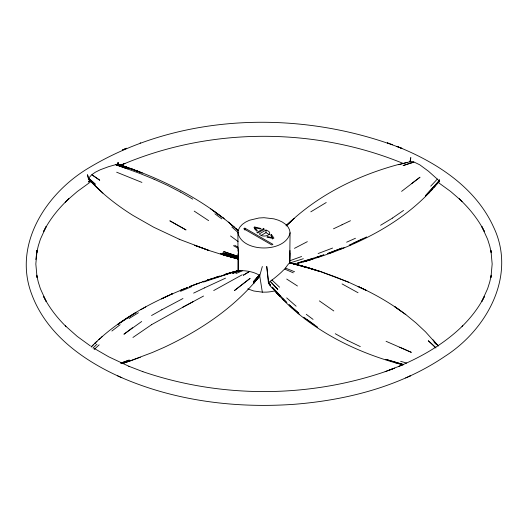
<?xml version="1.0" encoding="UTF-8"?>
<svg xmlns="http://www.w3.org/2000/svg" width="528" height="528" viewBox="0 0 528 528"><rect width="100%" height="100%" fill="white"/><g stroke="black" fill="none" stroke-linecap="round" stroke-linejoin="round"><path stroke-width="0.79" d="M289.7 263.228L290.07 232.749L289.555 229.825L288.057 226.994L285.681 224.393L282.44 222.116L278.48 220.235L273.966 218.863L264 217.701L258.931 217.998L249.52 220.235L245.579 222.103L242.319 224.393L239.943 226.994L238.445 229.825L237.93 232.749L237.956 251.143M238.055 271.234L238.392 250.166M238.28 258.152L238.392 249.401M439.375 180.959L439.395 179.738L439.639 181.988L439.085 181.005M403.009 364.888C354.347 352.275 307.078 328.449 274.006 289.813C265.267 281.431 268.943 282.988 275.609 277.193C278.249 275.035 280.856 272.818 283.219 270.356C285.49 268.983 288.143 263.201 289.72 263.102L289.905 253.044M289.714 263.096L290.004 250.503M88.625 178.972L88.605 179.738L89.489 179.705L93.892 183.995M121.73 165.376L117.79 164.05L108.623 166.67L100.419 169.699L95.37 172.207L91.641 174.814L88.994 177.811L88.605 179.738L89.14 179.692M88.625 179.038L88.605 179.738L87.556 174.709L88.625 178.873M238.385 257.143L238.319 257.961M117.942 164.208L118.074 162.723L117.625 164.314L123.083 166.162M68.792 198.825L65.267 202.191L68.792 198.825C58.667 208.283 49.797 219.232 43.547 231.64L46.233 226.439L40.366 239.323L38.254 246.015L36.736 252.76L37.066 250.417L35.831 263.987L37.066 277.556L36.736 275.213L38.254 281.965L40.366 288.651L46.233 301.534L43.547 296.36C49.19 307.586 57.004 317.612 65.921 326.423L65.267 325.783L77.286 336.442L90.387 345.952M35.812 259.545L37.066 250.417M410.051 161.99L410.804 157.595L409.985 161.905M290.07 232.749C286.13 253.044 241.87 253.044 237.93 232.749M258.357 277.108L259.69 275.913L262.337 266.475M235.204 271.438C242.504 269.544 253.598 271.359 259.717 275.471M410.025 161.812L411.173 161.337L413.411 161.733L419.767 164.809L428.505 171.25L439.336 180.939M259.717 275.761L253.625 283.18L259.717 275.761L262.337 292.169L266.746 292.109A25.509 14.725 0 0 0 275.24 290.737M436.359 184.312L438.22 182.054M439.415 181.051C405.517 223.298 354.308 247.216 303.277 261.928M253.895 282.803L259.037 276.692L253.361 283.444M436.583 184.298L437.448 183.282M434.003 187.282L435.765 185.341M257.499 277.226L253.374 281.926L259.505 274.976L253.334 281.833M253.354 283.714C228.848 311.441 197.162 331.901 163.852 347.49L152.427 352.473L128.964 361.31M430.742 186.16L437.362 179.038M431.356 190.324L432.26 189.354M91.212 346.969L93.753 344.388M429.469 192.245L428.525 193.215L429.488 192.304M91.271 346.889L95.416 342.791L94.591 343.57M94.532 343.655L97.013 341.253M92.941 348.11L96.974 344.19M286.09 225.845C317.064 195.446 357.034 175.593 398.686 164.432M99.64 338.837L95.37 342.791M286.163 225.793L293.964 218.519L286.381 225.555M94.136 349.516L99.165 344.837M286.4 225.542L294.07 218.46M68.158 199.432L77.286 191.532L90.387 182.028M98.716 339.676L102.326 336.455M99.574 338.897L100.518 338.065M101.323 337.346C121.394 319.605 144.91 306.161 169.27 295.225M401.597 191.38L420.011 177.217L411.523 183.685M111.883 331.03L120.127 324.687M132.475 327.716L123.922 334.237L141.702 321.486M132.944 337.458L151.529 324.72M90.295 180.642L88.361 181.988L90.361 180.616M392.429 218.084L403.564 210.421M128.944 318.602L138.422 312.728M310.801 211.827L326.225 202.521M380.576 225.278L392.469 218.104M151.51 324.707L182.701 307.316M244.867 228.136L243.758 228.776L271.795 244.959L272.903 244.319L244.867 228.136L244.867 230.036M254.753 227.02L253.994 227.456L256.516 231.092L257.334 230.617L255.281 227.753L260.225 228.947L261.023 228.485L254.753 227.02L254.753 228.954M263.551 228.644L256.885 232.492L257.763 233L264.429 229.152L263.551 228.644L263.551 229.931M265.987 230.05L259.321 233.897C262.614 239.131 276.23 233.64 265.987 230.05L265.987 232.63L261.32 235.33M272.633 237.772L267.689 236.597L266.871 237.072L273.167 238.531L273.926 238.088L271.385 234.465L270.58 234.927L272.633 237.772L272.633 239.065M151.549 315.52L161.845 309.764M242.22 274.778L213.708 290.545M140.824 309.659L145.807 306.874M161.825 309.778L182.965 298.518M193.182 301.62L182.681 307.303L203.537 296.043M294.459 248.358L307.336 241.659M349.133 245.091L366.63 236.953M193.631 293.119L204.402 287.918M342.019 224.756L350.467 220.73M204.382 287.932L225.542 278.15M333.505 228.796L342.038 224.796M362.34 239.072L353.608 243.151M170.663 294.584L181.942 289.78M120.826 165.238L124.964 163.363L120.958 165.172M350.526 244.999L351.635 244.497M401.801 148.394C301.501 109.415 179.487 112.2 86.493 169.31C45.322 194.786 12.87 245.216 31.772 294.419C46.761 334.765 84.322 361.33 122.364 377.956C176.207 401.102 235.983 408.408 294.169 404.303C347.068 400.092 400.666 386.423 444.992 356.301C486.816 329.564 517.018 275.444 493.456 226.822C475.345 187.117 436.168 162.07 396.944 146.421L401.801 148.394L401.333 148.196M120.991 165.158C209.431 127.169 313.823 126.839 402.818 163.297M346.632 242.2L355.469 238.26M409.86 376.061L410.395 375.824L405.636 377.956M170.722 294.479L172.121 293.865M126.199 148.394L122.364 150.044L126.667 148.196M403.524 364.399L398.805 366.412C422.169 356.605 444.55 343.609 462.733 325.783L462.079 326.423C470.996 317.612 478.804 307.586 484.453 296.36L481.767 301.534L487.634 288.651L489.746 281.965L491.264 275.213L490.934 277.556L492.169 263.987L490.934 250.417L491.264 252.76L489.746 246.015L487.634 239.323L481.767 226.439L484.453 231.64C478.21 219.226 469.333 208.283 459.208 198.825L462.079 201.577M235.904 273.57L242.26 270.871M180.484 291.35L191.888 286.572M180.569 290.242L187.744 287.443M399.28 366.208L385.13 371.679L394.502 368.168L389.842 369.95M344.111 247.685L340.54 249.104M186.331 287.885L187.79 287.305M183.44 289.054L184.899 288.473M190.7 286.169L193.67 285.041M189.512 286.664L201.326 282.236M189.202 286.862L190.661 286.308M318.127 253.546L332.581 248.061M201.056 282.46L211.702 278.751M195.129 284.486L196.607 283.939M193.611 285.173L199.558 282.995M239.164 270.976L232.577 273.398L240.682 270.428M329.67 253.249L333.32 251.896M140.144 142.996L140.593 142.831M128.601 361.522L140.389 357.225M202.613 281.747L204.151 281.193M289.568 260.865L301.594 256.502M203.498 282.071L238.709 270.382L215.371 277.794M385.579 371.514C307.593 398.264 220.407 398.264 142.421 371.514M207.352 280.104L219.641 276.045M316.444 257.407L323.908 254.872L297.284 263.162L312.649 258.601M121.658 363.62L129.215 361.073L121.75 363.568M207.187 280.13L208.725 279.616M310.906 259.604L309.019 260.225L312.873 259.063M316.609 257.644L320.377 256.41M289.291 263.182L303.336 258.72M214.777 277.735L219.43 276.256M224.11 274.784L227.245 273.854M224.169 274.633L225.727 274.157M238.385 270.785L236.848 271.102L238.319 270.653L236.848 270.963L238.319 270.56L238.22 253.684L238.319 270.607L236.828 270.976L238.319 270.587M305.204 261.386L307.151 260.806L295.482 264.059M227.271 273.722L228.868 273.247M230.426 272.798L232.023 272.323M227.779 273.695L236.267 271.234M232.168 272.263L225.872 274.124L233.607 271.861L232.069 272.276M235.224 271.564L236.326 271.247M233.746 272.098L238.24 270.818M236.801 271.082L238.319 270.653M307.091 260.601L309.019 260.08L305.164 261.169M268.409 282.935L266.746 266.416L268.719 282.85M406.982 162.466L398.297 164.703L410.065 161.74M262.337 292.169L253.763 290.987L247.777 288.862M238.28 258.436L222.697 254.173L238.28 258.436L238.405 259.05L223.516 255.05L238.425 259.063M293.383 263.663L289.681 262.746L305.059 266.845L294.129 263.848M291.265 263.274L289.681 262.865L300.557 265.815L292.057 263.479M399.854 363.865L403.055 364.789M238.168 258.971L225.799 255.394M223.001 254.707L238.366 258.931M225.053 255.176L238.735 259.123M400.613 361.297L406.646 363.066M394.99 362.578L396.594 363.046M232.096 256.925L235.917 258.08M235.422 257.935L238.57 258.885M391.835 361.581L390.278 361.106L391.816 361.64M304.755 266.666L319.598 271.26L304.669 266.614M223.555 255.05L208.586 250.358L179.725 239.455L153.661 227.198L133.069 215.477C116.833 205.319 101.488 193.334 88.645 179.15M223.76 251.612L238.484 256.562L223.799 251.546M121.664 165.317C159.944 178.372 197.05 196.343 228.393 222.156M127.367 168.749L115.639 164.611L139.94 173.474L154.11 179.243M115.639 164.611L127.387 168.762M131.406 168.762L133.01 169.33M319.869 271.339L348.645 282.223M124.991 166.505L126.608 167.079M319.724 271.28L334.165 276.448M208.745 250.384L194.476 245.243L208.791 250.404M387.856 142.996L387.407 142.831L392.674 144.764M142.87 371.679L128.72 366.208M136.184 170.551L137.722 171.131L136.165 170.518M116.662 172.207L141.926 182.417M285.615 268.145L294.578 271.755M334.719 276.646L348.764 282.269L366.67 290.545C380.417 297.343 393.551 305.362 405.801 314.582M129.195 366.412L108.788 356.836L93.878 348.223M284.856 269.148L293.311 272.824M386.074 341.299L411.338 352.354L399.689 347.193M179.177 239.204L179.52 239.362M117.605 375.824L121.849 377.731M154.09 179.23L167.686 185.447L180.55 192.113M365.99 290.228L358.096 286.473L366.67 290.545M347.45 340.408L360.314 346.606M342.078 283.925L358.037 292.736M335.267 333.729L347.411 340.435M233.422 245.659L238.392 248.424M265.987 232.63L269.372 234.703M269.333 283.892L270.237 285.074L268.448 282.79L270.257 284.995M89.054 179.672L88.664 179.302L102.92 193.142M180.589 192.093L192.733 199.122M234.689 245.256L238.214 247.315M286.724 279.061L297.469 285.998M194.205 211.108L208.626 220.638M438.181 182.411L450.714 191.532L459.842 199.432M303.745 317.189L317.632 327.169M333.795 310.952L319.374 300.894M210.368 208.666L224.255 218.889M400.759 310.959L394.871 306.755L405.88 314.629L416.117 323.024L425.509 331.835L438.141 345.807M314.041 324.746L307.111 319.77M213.959 211.187L220.889 216.302M230.531 235.963L238.115 241.56M214.922 213.781L221.753 218.889M306.247 314.299L313.078 319.407M304.319 318.232L305.144 318.846M222.856 217.655L223.681 218.315M228.334 222.024L234.485 227.33M299.666 314.523L297.205 312.464M229.568 223.04L230.795 224.083M272.488 280.507L271.979 280.071L279.589 287.206M286.684 297.891L296.135 306.214M231.865 227.02L238.359 232.775M235.633 228.254L237.976 230.36M235.679 228.393L238.016 230.505M290.024 306.187L292.367 308.299M88.664 178.636L94.941 184.774L88.684 178.53L89.852 179.797M282.421 298.313L286.849 302.65L272.243 287.14L280.302 296.102M284.427 300.755L282.256 298.551M280.144 296.525L278.032 294.314L279.074 295.436M275.979 292.09L277.022 293.185L274.996 290.948M277.002 293.06L278.032 294.169L276.019 291.872M434.089 341.92L436.115 344.21M434.122 341.959L435.686 343.735M433.059 339.841L438.273 346.025M268.448 282.836L269.313 283.925M289.601 261.406L289.634 262.984M271.385 234.465L271.385 237.052M255.281 227.753L255.281 229.693M118.074 162.723L117.935 164.109L118.074 162.723M289.516 262.601L318.985 271.187L304.201 266.534L289.516 262.601M259.591 275.141L253.539 282.328L259.591 275.141M259.631 276.045L253.499 283.516L259.631 276.045M439.085 180.82L425.41 195.842L439.085 180.82M250.034 278.434L234.366 290.605L250.034 278.434M126.608 318.338L117.81 324.39L135.98 312.523L126.608 318.338M248.866 271.861L243.408 275.154L248.866 271.861M166.868 296.3L161.456 298.881L172.385 293.806L166.868 296.3M342.078 248.028L327.598 253.565L342.078 248.028M129.175 360.103L120.826 363.119L129.175 360.103M127.901 361.594L122.443 363.475L127.901 361.594M408.778 163.673L403.055 165.601L413.879 162.142L408.778 163.673M238.319 258.694L222.836 254.516L238.319 258.694M238.319 257.77L222.776 253.275L238.319 257.77M304.445 266.871L302.115 266.237L304.451 266.864M403.491 364.558L385.803 359.357L403.491 364.551M233.871 256.172L222.941 252.846L238.319 257.558L233.871 256.172M119.823 164.795L117.81 164.135L142.197 172.979L119.823 164.795M224.301 254.925L220.539 253.671L224.321 254.938M185.922 229.885L169.963 220.889L185.922 229.885M99.7 180.18L92.07 174.874L99.7 180.18M298.703 313.137L289.106 304.781L298.703 313.137M234.181 227.126L229.297 222.981L238.306 230.815L234.181 227.152M91.106 180.378L88.75 178.332L95.251 184.166L91.106 180.378M432.505 344.54L428.3 340.738L435.93 347.939L432.505 344.54M268.653 282.744L270.356 284.863L268.653 282.744M270.501 281.655L270.237 281.384L277.847 289.423L270.501 281.655"/></g></svg>
